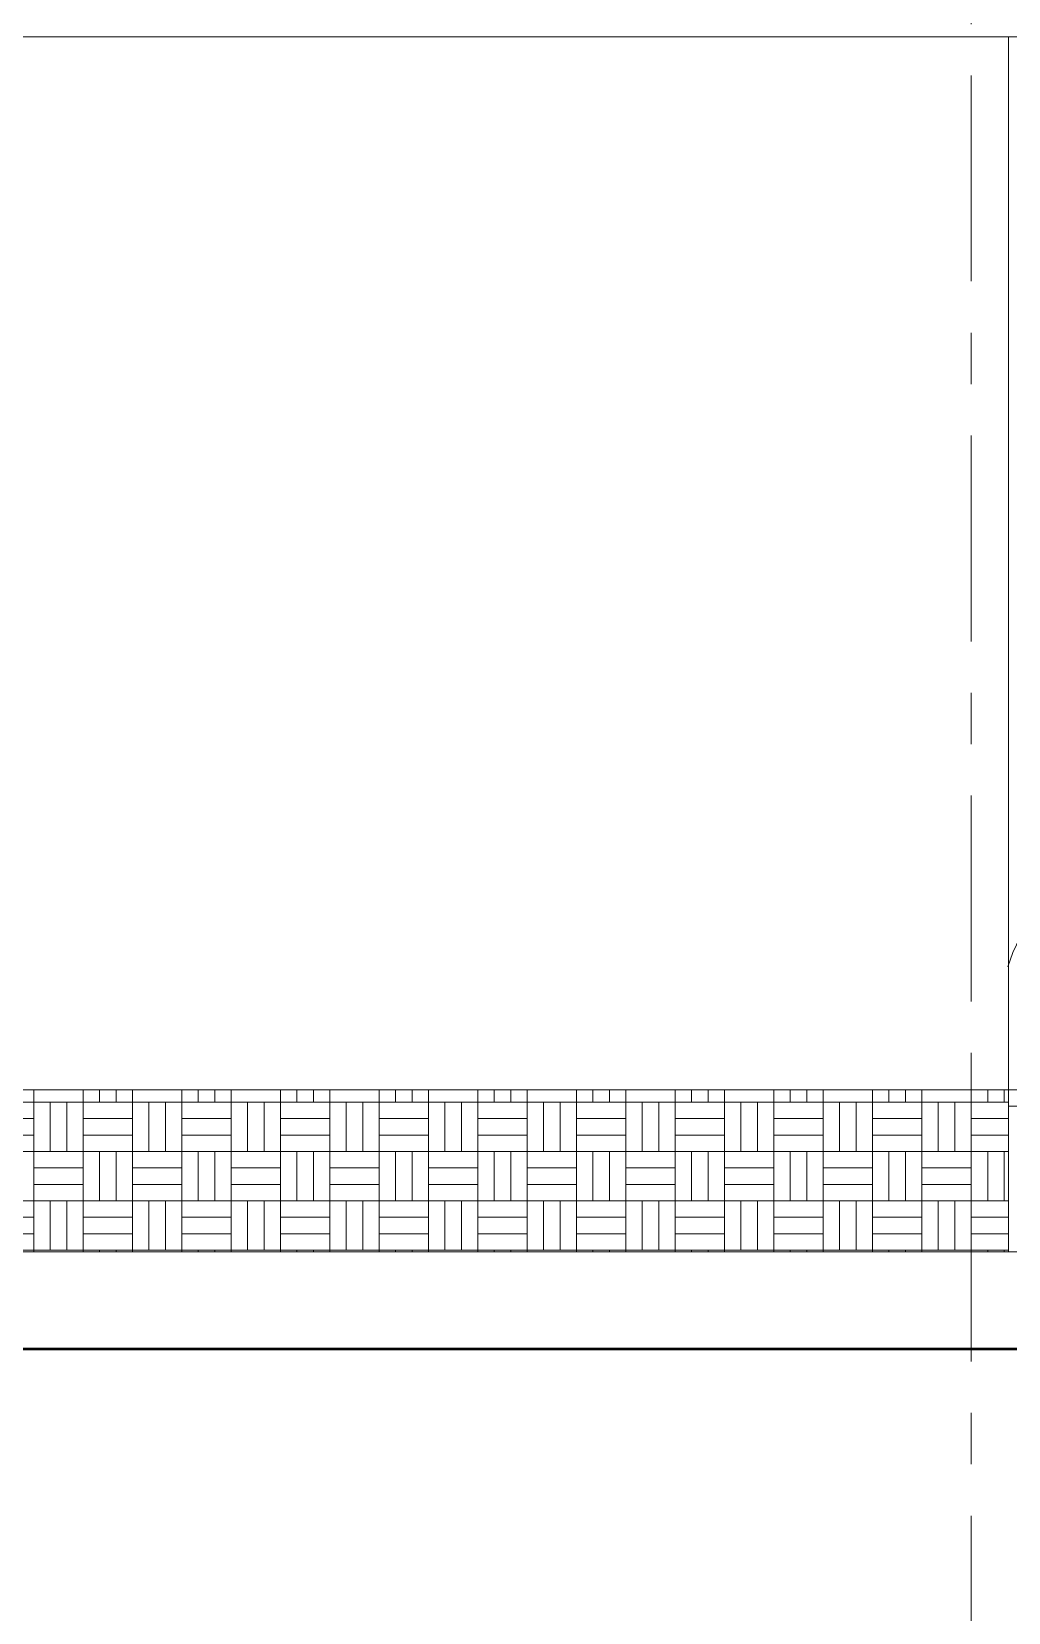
# Model space of a CAD drawing. Header units: millimetres. Extents: x 2164007 to 2324354, y -2513385 to -2308978.
# Drawn here: x 2255938 to 2258956, y -2427072 to -2422193 of the extents above; entities that cross this region are included whole.
import ezdxf

# ---------------------------------------------------------------- set-up
doc = ezdxf.new("R2010")
doc.units = ezdxf.units.MM
doc.linetypes.add('Grid Line', pattern=[22.225, 12.7, -3.175, 3.175, -3.175])
for name, color, linetype, lineweight in [('A-DETL-WIDE', 214, 'Continuous', 50), ('A-FLOR', 8, 'Continuous', 13), ('A-WALL', 113, 'Continuous', 20), ('A-WALL-PATT', 8, 'Continuous', 50), ('S-GRID', 8, 'Continuous', 9), ('S-STRS', 8, 'Continuous', 9)]:
    doc.layers.add(name, color=color, linetype=linetype, lineweight=lineweight)
pattern_1 = [(0, (2258840.7, -2426259.24), (152.4, 152.4), [152.4, -152.4]), (0, (2258840.7, -2426208.44), (152.4, 152.4), [152.4, -152.4]), (0, (2258840.7, -2426157.64), (152.4, 152.4), [152.4, -152.4]), (0, (2258840.7, -2426106.84), (152.4, 152.4), [152.4, -152.4]), (90, (2258840.7, -2426106.84), (-152.4, 152.4), [152.4, -152.4]), (90, (2258891.5, -2426106.84), (-152.4, 152.4), [152.4, -152.4]), (90, (2258942.3, -2426106.84), (-152.4, 152.4), [152.4, -152.4]), (90, (2258993.1, -2426106.84), (-152.4, 152.4), [152.4, -152.4])]

# ---------------------------------------------------------------- blocks, each defined once
blk = doc.blocks.new('Floors 6 - Floors 3-1090177-South')
at = {"layer": 'A-FLOR'}
blk.add_line((-1484.9, 3250), (-8944.9, 3250), dxfattribs=at)

msp = doc.modelspace()

# ---------------------------------------------------------------- hatches: boundary and pattern name
at = {"layer": 'A-WALL-PATT', "lineweight": 9}
h = msp.add_hatch(dxfattribs=at)
h.set_pattern_fill('FP_15', color=256, style=0, pattern_type=2)
h.set_pattern_definition(pattern_1)
h.paths.add_polyline_path([(2253647.5, -2425959.2), (2258725.7, -2425959.2), (2258725.7, -2425459.2), (2252725.7, -2425459.2), (2252725.7, -2425959.2)], flags=0)
h = msp.add_hatch(dxfattribs=at)
h.set_pattern_fill('FP_15', color=256, style=0, pattern_type=2)
h.set_pattern_definition(pattern_1)
h.paths.add_polyline_path([(2258725.7, -2425959.2), (2258955.7, -2425959.2), (2258955.7, -2425459.2), (2258725.7, -2425459.2), (2258725.7, -2425907.4)], flags=0)

# ---------------------------------------------------------------- linework, layer by layer
at = {"layer": 'A-DETL-WIDE'}
msp.add_line((2275755.6, -2426259.2), (2247055.6, -2426259.2), dxfattribs=at)
at = {"layer": 'A-FLOR'}
for p, q in [((2258955.7, -2425509.2), (2260640.7, -2425509.2)), ((2247142.9, -2425959.2), (2269140.7, -2425959.2))]:
    msp.add_line(p, q, dxfattribs=at)
at = {"layer": 'A-WALL'}
for p, q in [((2258955.7, -2425959.2), (2258955.7, -2422209.2)), ((2258955.7, -2425459.2), (2249444.8, -2425459.2))]:
    msp.add_line(p, q, dxfattribs=at)
at = {"layer": 'S-GRID', "linetype": 'Grid Line', "ltscale": 50}
for p, q in [((2258840.7, -2429631.3), (2258840.7, -2415620.8)), ((2246204.6, -2425459.2), (2278712.6, -2425459.2)), ((2246204.6, -2426259.2), (2277569.6, -2426259.2))]:
    msp.add_line(p, q, dxfattribs=at)
at = {"layer": 'S-STRS', "flags": 128}
msp.add_lwpolyline([(2259005, -2424960.9), (2259002.1, -2424966.1), (2258969, -2425035.6), (2258954.3, -2425079.2)], dxfattribs=at)

# ---------------------------------------------------------------- block references
at = {"layer": 'A-FLOR'}
msp.add_blockref('Floors 6 - Floors 3-1090177-South', (2261055.6, -2425459.2), dxfattribs=at)

doc.saveas('drawing.dxf')
